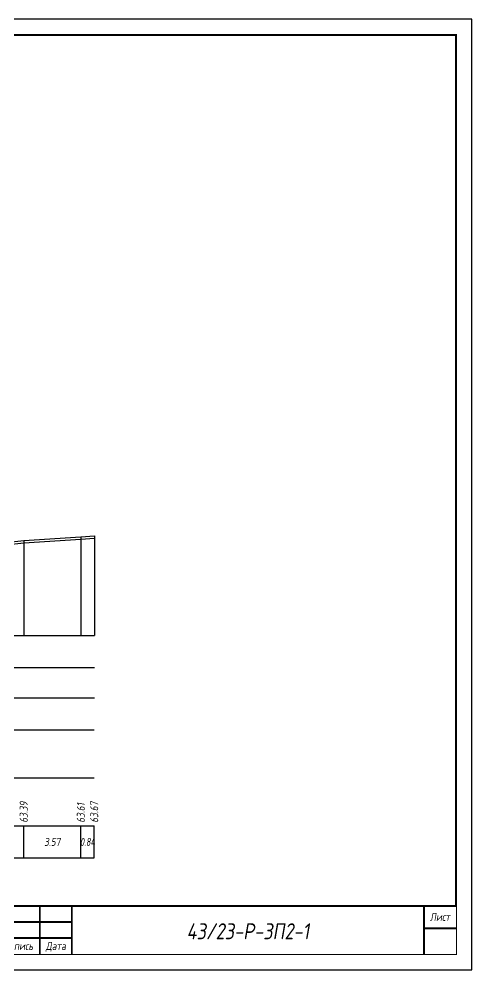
# Model space of a CAD drawing. Extents: x -717 to 1451, y -133302 to 233.
# Drawn here: x 248.4 to 389.9, y -44579.4 to -44282.4 of the extents above; entities that cross this region are included whole.
import ezdxf
from ezdxf.enums import TextEntityAlignment as Align

# ---------------------------------------------------------------- set-up
doc = ezdxf.new("R2010")
doc.units = 0
for name, color, linetype in [('Зарамочное оформление', 7, 'Continuous'), ('Код_510', 7, 'Continuous'), ('Таблица', 7, 'Continuous'), ('Черный поперечник', 3, 'Continuous')]:
    doc.layers.add(name, color=color, linetype=linetype)
doc.layers.add('Контур_2570', color=7, linetype='Continuous', true_color=0x80ff00)
doc.styles.add('М', font='romand.shx', dxfattribs={"width": 0.8, "oblique": 10, "height": 2.5})

# ---------------------------------------------------------------- blocks, each defined once
blk = doc.blocks.new('Штамп')
at = {"linetype": 'Continuous'}
blk.add_wipeout([(199.95, -411.25), (384.95, -411.25), (384.95, -426.25), (199.95, -426.25)], dxfattribs=at).dxf.layer = 'Зарамочное оформление'
at = {"layer": 'Зарамочное оформление', "linetype": 'Continuous', "lineweight": -3, "const_width": 0.6, "flags": 128}
for points in [[(199.95, -426.25), (199.95, -411.25), (384.95, -411.25)], [(209.95, -411.25), (209.95, -426.25)], [(219.95, -411.25), (219.95, -426.25)], [(229.95, -411.25), (229.95, -426.25)], [(239.95, -411.25), (239.95, -426.25)], [(254.95, -411.25), (254.95, -426.25)], [(264.95, -411.25), (264.95, -426.25)], [(374.95, -411.25), (374.95, -426.25)], [(199.95, -416.25), (264.95, -416.25)], [(374.95, -418.25), (384.95, -418.25)], [(199.95, -421.25), (264.95, -421.25)]]:
    blk.add_lwpolyline(points, dxfattribs=at)
at = {"linetype": 'Continuous', "insert": (319.95, -419.17), "char_height": 5, "width": 110, "attachment_point": 5, "style": 'М'}
blk.add_mtext('{\\Q10;\\W0.8;43/23-Р-ЗП2-1}', dxfattribs=at)
at = {"layer": 'Зарамочное оформление', "linetype": 'Continuous', "style": 'М', "oblique": 10}
for s, width, p in [('Лист', 0.8, (379.95, -414.66)), ('Изм.', 0.8, (204.95, -423.75)), ('Кол.уч.', 0.7, (214.95, -423.75)), ('Лист', 0.8, (224.95, -423.75)), ('N док.', 0.7, (235.28, -423.75)), ('Подпись', 0.8, (247.45, -423.75)), ('Дата', 0.8, (259.95, -423.75))]:
    blk.add_text(s, height=2.5, dxfattribs=dict(at, width=width)).set_placement(p, align=Align.MIDDLE_CENTER)
blk = doc.blocks.new('шифр')
blk.add_blockref('Штамп', (0, -44208))

msp = doc.modelspace()

# ---------------------------------------------------------------- linework, layer by layer
at = {"flags": 128}
msp.add_lwpolyline([(-30.054, -44579.421), (389.946, -44579.421), (389.946, -44282.421), (-30.054, -44282.421)], close=True, dxfattribs=at)
at = {"const_width": 0.6, "flags": 128}
msp.add_lwpolyline([(-10.054, -44574.421), (384.946, -44574.421), (384.946, -44287.421), (-10.054, -44287.421)], close=True, dxfattribs=at)
at = {"layer": 'Код_510'}
for p, q in [((249.904, -44544.421), (249.904, -44534.421)), ((267.746, -44544.421), (267.746, -44534.421)), ((271.933, -44544.421), (271.933, -44534.421))]:
    msp.add_line(p, q, dxfattribs=at)
at = {"layer": 'Контур_2570', "flags": 128}
msp.add_lwpolyline([(238.361, -44447.26), (249.959, -44445.992), (267.8, -44444.879), (271.987, -44444.573)], dxfattribs=at)
at = {"layer": 'Таблица'}
for p, q in [((80, -44475), (271.987, -44475)), ((80, -44485), (271.987, -44485)), ((80, -44494.421), (271.987, -44494.421)), ((79.946, -44504.421), (271.933, -44504.421)), ((79.946, -44519.421), (271.933, -44519.421)), ((79.946, -44534.421), (271.933, -44534.421)), ((79.946, -44544.421), (271.933, -44544.421))]:
    msp.add_line(p, q, dxfattribs=at)
at = {"layer": 'Черный поперечник', "color": 7}
for p, q in [((249.959, -44445.242), (249.959, -44475)), ((267.8, -44444.129), (267.8, -44475)), ((271.987, -44443.823), (271.987, -44475))]:
    msp.add_line(p, q, dxfattribs=at)
at = {"layer": 'Черный поперечник', "flags": 128}
msp.add_lwpolyline([(80, -44452.826), (89.036, -44452.615), (96.446, -44452.6), (103.547, -44452.233), (114.892, -44447.93), (120.97, -44445.469), (124.79, -44444.246), (126.499, -44444.187), (143.489, -44443.712), (163.541, -44443.346), (165.773, -44443.326), (165.818, -44443.304), (186.642, -44443.505), (188.682, -44443.53), (188.852, -44443.551), (190.055, -44443.517), (209.53, -44444.483), (209.816, -44444.55), (213.409, -44445.495), (220.363, -44447.414), (238.361, -44446.51), (249.959, -44445.242), (267.8, -44444.129), (271.987, -44443.823)], dxfattribs=at)

# ---------------------------------------------------------------- texts
at = {"linetype": 'Continuous', "style": 'М', "oblique": 10, "width": 0.8}
msp.add_text('146', height=2.5, dxfattribs=at).set_placement((380.312, -44570.509), align=Align.MIDDLE)
at = {"layer": 'Код_510', "style": 'М', "oblique": 10, "width": 0.8}
for s, p in [('63.39', (249.904, -44533.421)), ('63.61', (267.746, -44533.421)), ('63.67', (271.933, -44533.421))]:
    msp.add_text(s, height=2.5, rotation=90, dxfattribs=at).set_placement(p, align=Align.MIDDLE_LEFT)
at = {"layer": 'Код_510', "style": 'М', "oblique": 10}
for s, width, p in [('3.57', 0.8, (258.825, -44539.421)), ('0.84', 0.6, (269.839, -44539.421))]:
    msp.add_text(s, height=2.5, dxfattribs=dict(at, width=width)).set_placement(p, align=Align.MIDDLE_CENTER)

# ---------------------------------------------------------------- next in the draw order: block references
msp.add_blockref('шифр', (0, 59.829))

doc.saveas('drawing.dxf')
